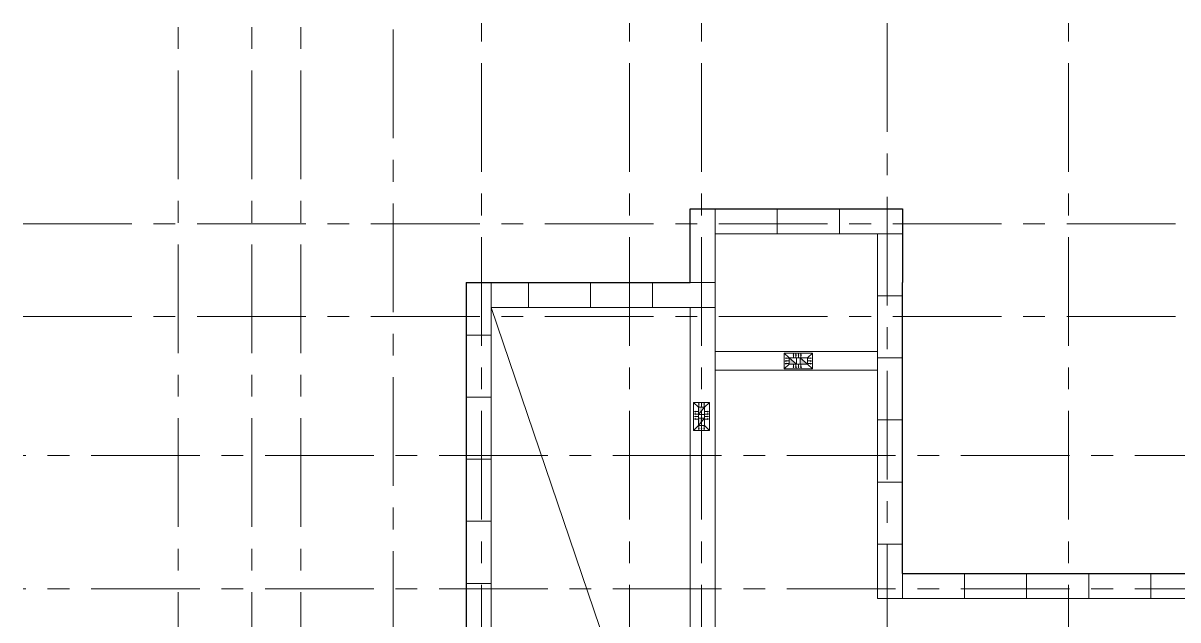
# Model space of a CAD drawing. Header units: millimetres. Extents: x -689206 to 4969298, y -1019800 to 703299.
# Drawn here: x -419859 to -396251, y -410862 to -398654 of the extents above; entities that cross this region are included whole.
import ezdxf

# ---------------------------------------------------------------- set-up
doc = ezdxf.new("R2010")
doc.units = ezdxf.units.MM
doc.linetypes.add('JIS_02_4.0', pattern=[5.5, 4, -1.5])
doc.linetypes.add('осеваяX2', pattern=[101.6, 63.5, -12.7, 12.7, -12.7])
doc.layers.add('кровля', color=211, linetype='Continuous')
doc.layers.add('четотам', color=7, linetype='Continuous')
for name, color, linetype, lineweight in [('несущие', 7, 'Continuous', 30), ('РАЗМЕРЫ', 7, 'Continuous', 9), ('сваи', 7, 'JIS_02_4.0', 30), ('стены', 7, 'Continuous', 20)]:
    doc.layers.add(name, color=color, linetype=linetype, lineweight=lineweight)

msp = doc.modelspace()

# ---------------------------------------------------------------- hatches: boundary and pattern name
at = {"layer": 'кровля', "lineweight": 15}
h = msp.add_hatch(color=7, dxfattribs=at)
h.dxf.hatch_style = 1
h.paths.add_polyline_path([(-404283.2, -405509.7), (-404259.6, -405517.8), (-404259.6, -405509.7)])
h.paths.add_polyline_path([(-404283.2, -405509.7), (-404259.6, -405509.7), (-404259.6, -405501.5)])
h = msp.add_hatch(color=7, dxfattribs=at)
h.dxf.hatch_style = 1
h.paths.add_polyline_path([(-404259.6, -405565), (-404259.6, -405556.8), (-404283.2, -405565)])
h.paths.add_polyline_path([(-404259.6, -405573.1), (-404259.6, -405565), (-404283.2, -405565)])
h = msp.add_hatch(color=7, dxfattribs=at)
h.dxf.hatch_style = 1
h.paths.add_polyline_path([(-404108.9, -405444.6), (-404100.8, -405444.6), (-404108.9, -405421)])
h.paths.add_polyline_path([(-404117.1, -405444.6), (-404108.9, -405444.6), (-404108.9, -405421)])
h = msp.add_hatch(color=7, dxfattribs=at)
h.dxf.hatch_style = 1
h.paths.add_polyline_path([(-404059.1, -405444.6), (-404051, -405444.6), (-404059.1, -405421)])
h.paths.add_polyline_path([(-404067.3, -405444.6), (-404059.1, -405444.6), (-404059.1, -405421)])
h = msp.add_hatch(color=7, dxfattribs=at)
h.dxf.hatch_style = 1
h.paths.add_polyline_path([(-404007.9, -405444.6), (-403999.7, -405444.6), (-404007.9, -405421)])
h.paths.add_polyline_path([(-404016, -405444.6), (-404007.9, -405444.6), (-404007.9, -405421)])
h = msp.add_hatch(color=7, dxfattribs=at)
h.dxf.hatch_style = 1
h.paths.add_polyline_path([(-403956.6, -405421), (-403964.8, -405444.6), (-403956.6, -405444.6)])
h.paths.add_polyline_path([(-403956.6, -405421), (-403956.6, -405444.6), (-403948.5, -405444.6)])
h = msp.add_hatch(color=7, dxfattribs=at)
h.dxf.hatch_style = 1
h.paths.add_polyline_path([(-403763, -405509.7), (-403763, -405517.8), (-403739.3, -405509.7)])
h.paths.add_polyline_path([(-403763, -405501.5), (-403763, -405509.7), (-403739.3, -405509.7)])
h = msp.add_hatch(color=7, dxfattribs=at)
h.dxf.hatch_style = 1
h.paths.add_polyline_path([(-403739.3, -405565), (-403763, -405556.8), (-403763, -405565)])
h.paths.add_polyline_path([(-403739.3, -405565), (-403763, -405565), (-403763, -405573.1)])
h = msp.add_hatch(color=7, dxfattribs=at)
h.dxf.hatch_style = 1
h.paths.add_polyline_path([(-404259.6, -405620.3), (-404259.6, -405612.1), (-404283.2, -405620.3)])
h.paths.add_polyline_path([(-404259.6, -405628.4), (-404259.6, -405620.3), (-404283.2, -405620.3)])
h = msp.add_hatch(color=7, dxfattribs=at)
h.dxf.hatch_style = 1
h.paths.add_polyline_path([(-404108.9, -405708.9), (-404100.8, -405685.3), (-404108.9, -405685.3)])
h.paths.add_polyline_path([(-404108.9, -405708.9), (-404108.9, -405685.3), (-404117.1, -405685.3)])
h = msp.add_hatch(color=7, dxfattribs=at)
h.dxf.hatch_style = 1
h.paths.add_polyline_path([(-404059.1, -405708.9), (-404051, -405685.3), (-404059.1, -405685.3)])
h.paths.add_polyline_path([(-404059.1, -405708.9), (-404059.1, -405685.3), (-404067.3, -405685.3)])
h = msp.add_hatch(color=7, dxfattribs=at)
h.dxf.hatch_style = 1
h.paths.add_polyline_path([(-404007.9, -405708.9), (-403999.7, -405685.3), (-404007.9, -405685.3)])
h.paths.add_polyline_path([(-404007.9, -405708.9), (-404007.9, -405685.3), (-404016, -405685.3)])
h = msp.add_hatch(color=7, dxfattribs=at)
h.dxf.hatch_style = 1
h.paths.add_polyline_path([(-403956.6, -405685.3), (-403964.8, -405685.3), (-403956.6, -405708.9)])
h.paths.add_polyline_path([(-403948.5, -405685.3), (-403956.6, -405685.3), (-403956.6, -405708.9)])
h = msp.add_hatch(color=7, dxfattribs=at)
h.dxf.hatch_style = 1
h.paths.add_polyline_path([(-403739.3, -405620.3), (-403763, -405612.1), (-403763, -405620.3)])
h.paths.add_polyline_path([(-403739.3, -405620.3), (-403763, -405620.3), (-403763, -405628.4)])
h = msp.add_hatch(color=7, dxfattribs=at)
h.dxf.hatch_style = 1
h.paths.add_polyline_path([(-406045.7, -406450.5), (-406037.5, -406450.5), (-406045.7, -406426.9)])
h.paths.add_polyline_path([(-406053.8, -406450.5), (-406045.7, -406450.5), (-406045.7, -406426.9)])
h = msp.add_hatch(color=7, dxfattribs=at)
h.dxf.hatch_style = 1
h.paths.add_polyline_path([(-405990.4, -406450.5), (-405982.3, -406450.5), (-405990.4, -406426.9)])
h.paths.add_polyline_path([(-405998.5, -406450.5), (-405990.4, -406450.5), (-405990.4, -406426.9)])
h = msp.add_hatch(color=7, dxfattribs=at)
h.dxf.hatch_style = 1
h.paths.add_polyline_path([(-405935.1, -406426.9), (-405943.3, -406450.5), (-405935.1, -406450.5)])
h.paths.add_polyline_path([(-405935.1, -406426.9), (-405935.1, -406450.5), (-405927, -406450.5)])
h = msp.add_hatch(color=7, dxfattribs=at)
h.dxf.hatch_style = 1
h.paths.add_polyline_path([(-406134.4, -406601.2), (-406110.7, -406609.3), (-406110.7, -406601.2)])
h.paths.add_polyline_path([(-406134.4, -406601.2), (-406110.7, -406601.2), (-406110.7, -406593)])
h = msp.add_hatch(color=7, dxfattribs=at)
h.dxf.hatch_style = 1
h.paths.add_polyline_path([(-406134.4, -406651), (-406110.7, -406659.1), (-406110.7, -406651)])
h.paths.add_polyline_path([(-406134.4, -406651), (-406110.7, -406651), (-406110.7, -406642.8)])
h = msp.add_hatch(color=7, dxfattribs=at)
h.dxf.hatch_style = 1
h.paths.add_polyline_path([(-406134.4, -406702.2), (-406110.7, -406710.3), (-406110.7, -406702.2)])
h.paths.add_polyline_path([(-406134.4, -406702.2), (-406110.7, -406702.2), (-406110.7, -406694.1)])
h = msp.add_hatch(color=7, dxfattribs=at)
h.dxf.hatch_style = 1
h.paths.add_polyline_path([(-406110.7, -406753.5), (-406110.7, -406745.3), (-406134.4, -406753.5)])
h.paths.add_polyline_path([(-406110.7, -406761.6), (-406110.7, -406753.5), (-406134.4, -406753.5)])
h = msp.add_hatch(color=7, dxfattribs=at)
h.dxf.hatch_style = 1
h.paths.add_polyline_path([(-405870.1, -406601.2), (-405870.1, -406609.3), (-405846.4, -406601.2)])
h.paths.add_polyline_path([(-405870.1, -406593), (-405870.1, -406601.2), (-405846.4, -406601.2)])
h = msp.add_hatch(color=7, dxfattribs=at)
h.dxf.hatch_style = 1
h.paths.add_polyline_path([(-405870.1, -406651), (-405870.1, -406659.1), (-405846.4, -406651)])
h.paths.add_polyline_path([(-405870.1, -406642.8), (-405870.1, -406651), (-405846.4, -406651)])
h = msp.add_hatch(color=7, dxfattribs=at)
h.dxf.hatch_style = 1
h.paths.add_polyline_path([(-405870.1, -406702.2), (-405870.1, -406710.3), (-405846.4, -406702.2)])
h.paths.add_polyline_path([(-405870.1, -406694.1), (-405870.1, -406702.2), (-405846.4, -406702.2)])
h = msp.add_hatch(color=7, dxfattribs=at)
h.dxf.hatch_style = 1
h.paths.add_polyline_path([(-405846.4, -406753.5), (-405870.1, -406745.3), (-405870.1, -406753.5)])
h.paths.add_polyline_path([(-405846.4, -406753.5), (-405870.1, -406753.5), (-405870.1, -406761.6)])
h = msp.add_hatch(color=7, dxfattribs=at)
h.dxf.hatch_style = 1
h.paths.add_polyline_path([(-406045.7, -406970.7), (-406037.5, -406947.1), (-406045.7, -406947.1)])
h.paths.add_polyline_path([(-406045.7, -406970.7), (-406045.7, -406947.1), (-406053.8, -406947.1)])
h = msp.add_hatch(color=7, dxfattribs=at)
h.dxf.hatch_style = 1
h.paths.add_polyline_path([(-405990.4, -406970.7), (-405982.3, -406947.1), (-405990.4, -406947.1)])
h.paths.add_polyline_path([(-405990.4, -406970.7), (-405990.4, -406947.1), (-405998.5, -406947.1)])
h = msp.add_hatch(color=7, dxfattribs=at)
h.dxf.hatch_style = 1
h.paths.add_polyline_path([(-405935.1, -406947.1), (-405943.3, -406947.1), (-405935.1, -406970.7)])
h.paths.add_polyline_path([(-405927, -406947.1), (-405935.1, -406947.1), (-405935.1, -406970.7)])
at = {"layer": 'РАЗМЕРЫ', "lineweight": 20, "ltscale": 150}
h = msp.add_hatch(color=256, dxfattribs=at)
h.dxf.hatch_style = 1
h.paths.add_polyline_path([(-404198.2, -405502.5), (-404198.2, -405627.5), (-404048.2, -405627.5)])
h.paths.add_polyline_path([(-403974.4, -405502.5), (-403974.4, -405627.5), (-403824.4, -405627.5)])
h = msp.add_hatch(color=256, dxfattribs=at)
h.dxf.hatch_style = 1
h.paths.add_polyline_path([(-405927.9, -406511.9), (-406052.9, -406511.9), (-406052.9, -406661.9)])
h.paths.add_polyline_path([(-405927.9, -406735.7), (-406052.9, -406735.7), (-406052.9, -406885.7)])

# ---------------------------------------------------------------- linework, layer by layer
at = {"layer": 'кровля', "color": 7, "lineweight": 15}
for p, q in [((-404198.2, -405502.5), (-404298.2, -405402.5)), ((-404283.2, -405509.7), (-404259.6, -405501.5)), ((-404213.2, -405509.7), (-404283.2, -405509.7)), ((-404283.2, -405509.7), (-404259.6, -405517.8)), ((-404283.2, -405565), (-404259.6, -405556.8)), ((-404213.2, -405565), (-404283.2, -405565)), ((-404283.2, -405565), (-404259.6, -405573.1)), ((-404259.6, -405501.5), (-404259.6, -405509.7)), ((-404259.6, -405517.8), (-404259.6, -405509.7)), ((-404259.6, -405556.8), (-404259.6, -405565)), ((-404259.6, -405573.1), (-404259.6, -405565)), ((-404108.9, -405421), (-404117.1, -405444.6)), ((-404117.1, -405444.6), (-404108.9, -405444.6)), ((-404108.9, -405491), (-404108.9, -405421)), ((-404108.9, -405421), (-404100.8, -405444.6)), ((-404100.8, -405444.6), (-404108.9, -405444.6)), ((-404059.1, -405421), (-404067.3, -405444.6)), ((-404067.3, -405444.6), (-404059.1, -405444.6)), ((-404059.1, -405491), (-404059.1, -405421)), ((-404059.1, -405421), (-404051, -405444.6)), ((-404051, -405444.6), (-404059.1, -405444.6)), ((-404007.9, -405421), (-404016, -405444.6)), ((-404016, -405444.6), (-404007.9, -405444.6)), ((-404007.9, -405491), (-404007.9, -405421)), ((-404007.9, -405421), (-403999.7, -405444.6)), ((-403999.7, -405444.6), (-404007.9, -405444.6)), ((-403956.6, -405421), (-403964.8, -405444.6)), ((-403964.8, -405444.6), (-403956.6, -405444.6)), ((-403956.6, -405491), (-403956.6, -405421)), ((-403956.6, -405421), (-403948.5, -405444.6)), ((-403948.5, -405444.6), (-403956.6, -405444.6)), ((-403824.4, -405502.5), (-403724.4, -405402.5)), ((-403809.3, -405509.7), (-403739.3, -405509.7)), ((-403809.3, -405565), (-403739.3, -405565)), ((-403739.3, -405509.7), (-403763, -405501.5)), ((-403763, -405501.5), (-403763, -405509.7)), ((-403739.3, -405509.7), (-403763, -405517.8)), ((-403763, -405517.8), (-403763, -405509.7)), ((-403739.3, -405565), (-403763, -405556.8)), ((-403763, -405556.8), (-403763, -405565)), ((-403739.3, -405565), (-403763, -405573.1)), ((-403763, -405573.1), (-403763, -405565)), ((-404198.2, -405627.5), (-404298.2, -405727.5)), ((-404283.2, -405620.3), (-404259.6, -405612.1)), ((-404213.2, -405620.3), (-404283.2, -405620.3)), ((-404283.2, -405620.3), (-404259.6, -405628.4)), ((-404259.6, -405612.1), (-404259.6, -405620.3)), ((-404259.6, -405628.4), (-404259.6, -405620.3)), ((-404108.9, -405708.9), (-404117.1, -405685.3)), ((-404117.1, -405685.3), (-404108.9, -405685.3)), ((-404108.9, -405638.9), (-404108.9, -405708.9)), ((-404108.9, -405708.9), (-404100.8, -405685.3)), ((-404100.8, -405685.3), (-404108.9, -405685.3)), ((-404059.1, -405708.9), (-404067.3, -405685.3)), ((-404067.3, -405685.3), (-404059.1, -405685.3)), ((-404059.1, -405638.9), (-404059.1, -405708.9)), ((-404059.1, -405708.9), (-404051, -405685.3)), ((-404051, -405685.3), (-404059.1, -405685.3)), ((-404007.9, -405708.9), (-404016, -405685.3)), ((-404016, -405685.3), (-404007.9, -405685.3)), ((-404007.9, -405638.9), (-404007.9, -405708.9)), ((-404007.9, -405708.9), (-403999.7, -405685.3)), ((-403999.7, -405685.3), (-404007.9, -405685.3)), ((-403956.6, -405708.9), (-403964.8, -405685.3)), ((-403964.8, -405685.3), (-403956.6, -405685.3)), ((-403956.6, -405638.9), (-403956.6, -405708.9)), ((-403956.6, -405708.9), (-403948.5, -405685.3)), ((-403948.5, -405685.3), (-403956.6, -405685.3)), ((-403824.4, -405627.5), (-403724.4, -405727.5)), ((-403809.3, -405620.3), (-403739.3, -405620.3)), ((-403739.3, -405620.3), (-403763, -405612.1)), ((-403763, -405612.1), (-403763, -405620.3)), ((-403739.3, -405620.3), (-403763, -405628.4)), ((-403763, -405628.4), (-403763, -405620.3)), ((-406052.9, -406511.9), (-406152.9, -406411.9)), ((-406045.7, -406426.9), (-406053.8, -406450.5)), ((-406053.8, -406450.5), (-406045.7, -406450.5)), ((-406045.7, -406496.9), (-406045.7, -406426.9)), ((-406045.7, -406426.9), (-406037.5, -406450.5)), ((-406037.5, -406450.5), (-406045.7, -406450.5)), ((-405998.5, -406450.5), (-405990.4, -406450.5)), ((-405990.4, -406496.9), (-405990.4, -406426.9)), ((-405990.4, -406426.9), (-405982.3, -406450.5)), ((-405935.1, -406426.9), (-405943.3, -406450.5)), ((-405943.3, -406450.5), (-405935.1, -406450.5)), ((-405935.1, -406496.9), (-405935.1, -406426.9)), ((-405935.1, -406426.9), (-405927, -406450.5)), ((-405927, -406450.5), (-405935.1, -406450.5)), ((-405927.9, -406511.9), (-405827.9, -406411.9)), ((-406134.4, -406601.2), (-406110.7, -406593)), ((-406064.4, -406601.2), (-406134.4, -406601.2)), ((-406134.4, -406601.2), (-406110.7, -406609.3)), ((-406134.4, -406651), (-406110.7, -406642.8)), ((-406064.4, -406651), (-406134.4, -406651)), ((-406134.4, -406651), (-406110.7, -406659.1)), ((-406134.4, -406702.2), (-406110.7, -406694.1)), ((-406064.4, -406702.2), (-406134.4, -406702.2)), ((-406134.4, -406702.2), (-406110.7, -406710.3)), ((-406134.4, -406753.5), (-406110.7, -406745.3)), ((-406064.4, -406753.5), (-406134.4, -406753.5)), ((-406134.4, -406753.5), (-406110.7, -406761.6)), ((-406110.7, -406593), (-406110.7, -406601.2)), ((-406110.7, -406609.3), (-406110.7, -406601.2)), ((-406110.7, -406642.8), (-406110.7, -406651)), ((-406110.7, -406659.1), (-406110.7, -406651)), ((-406110.7, -406694.1), (-406110.7, -406702.2)), ((-406110.7, -406710.3), (-406110.7, -406702.2)), ((-406110.7, -406745.3), (-406110.7, -406753.5)), ((-406110.7, -406761.6), (-406110.7, -406753.5)), ((-405916.4, -406601.2), (-405846.4, -406601.2)), ((-405916.4, -406651), (-405846.4, -406651)), ((-405916.4, -406702.2), (-405846.4, -406702.2)), ((-405916.4, -406753.5), (-405846.4, -406753.5)), ((-405846.4, -406601.2), (-405870.1, -406593)), ((-405870.1, -406593), (-405870.1, -406601.2)), ((-405846.4, -406601.2), (-405870.1, -406609.3)), ((-405870.1, -406609.3), (-405870.1, -406601.2)), ((-405846.4, -406651), (-405870.1, -406642.8)), ((-405870.1, -406642.8), (-405870.1, -406651)), ((-405846.4, -406651), (-405870.1, -406659.1)), ((-405870.1, -406659.1), (-405870.1, -406651)), ((-405846.4, -406702.2), (-405870.1, -406694.1)), ((-405870.1, -406694.1), (-405870.1, -406702.2)), ((-405846.4, -406702.2), (-405870.1, -406710.3)), ((-405870.1, -406710.3), (-405870.1, -406702.2)), ((-405846.4, -406753.5), (-405870.1, -406745.3)), ((-405870.1, -406745.3), (-405870.1, -406753.5)), ((-405846.4, -406753.5), (-405870.1, -406761.6)), ((-405870.1, -406761.6), (-405870.1, -406753.5)), ((-406052.9, -406885.7), (-406152.9, -406985.7)), ((-406045.7, -406970.7), (-406053.8, -406947.1)), ((-406053.8, -406947.1), (-406045.7, -406947.1)), ((-406045.7, -406900.7), (-406045.7, -406970.7)), ((-406045.7, -406970.7), (-406037.5, -406947.1)), ((-406037.5, -406947.1), (-406045.7, -406947.1)), ((-405990.4, -406970.7), (-405998.5, -406947.1)), ((-405990.4, -406900.7), (-405990.4, -406970.7)), ((-405990.4, -406970.7), (-405982.3, -406947.1)), ((-405935.1, -406970.7), (-405943.3, -406947.1)), ((-405943.3, -406947.1), (-405935.1, -406947.1)), ((-405935.1, -406900.7), (-405935.1, -406970.7)), ((-405935.1, -406970.7), (-405927, -406947.1)), ((-405927, -406947.1), (-405935.1, -406947.1)), ((-405927.9, -406885.7), (-405827.9, -406985.7))]:
    msp.add_line(p, q, dxfattribs=at)
for points in [[(-404298.2, -405727.5), (-404298.2, -405402.5), (-403724.4, -405402.5), (-403724.4, -405727.5)], [(-404198.2, -405627.5), (-404198.2, -405502.5), (-403824.4, -405502.5), (-403824.4, -405627.5)], [(-406152.9, -406411.9), (-405827.9, -406411.9), (-405827.9, -406985.7), (-406152.9, -406985.7)], [(-406052.9, -406511.9), (-405927.9, -406511.9), (-405927.9, -406885.7), (-406052.9, -406885.7)]]:
    msp.add_lwpolyline(points, close=True, dxfattribs=at)
at = {"layer": 'несущие', "lineweight": 20}
for p, q in [((-405710.9, -405372.7), (-402393.7, -405372.7)), ((-405710.9, -405752.7), (-402393.7, -405752.7))]:
    msp.add_line(p, q, dxfattribs=at)
at = {"layer": 'РАЗМЕРЫ', "linetype": 'осеваяX2', "lineweight": 5, "ltscale": 35}
for p, q in [((-416691.8, -465856.6), (-416690.7, -398653.9)), ((-402192.4, -398653.9), (-402192.4, -465706.6)), ((-412292.4, -398786.6), (-412292.4, -465856.6)), ((-419859.4, -402762.4), (-370018.1, -402762.4)), ((-370018.1, -407501.6), (-419859.4, -407501.6)), ((-370018.1, -410224), (-419859.4, -410224))]:
    msp.add_line(p, q, dxfattribs=at)
at = {"layer": 'РАЗМЕРЫ', "lineweight": 20, "ltscale": 150}
for p, q in [((-405710.9, -402962.7), (-405710.9, -402452.7)), ((-404440.9, -402962.7), (-404440.9, -402452.7)), ((-403170.9, -402962.7), (-403170.9, -402452.7)), ((-405710.9, -404472.7), (-405710.9, -402962.7)), ((-403170.9, -402962.7), (-401883.7, -402962.7)), ((-409530.4, -403958.9), (-409530.4, -404470.1)), ((-408260.4, -403958.9), (-408260.4, -404470.1)), ((-406990.4, -403961.6), (-406990.4, -404472.7)), ((-406220.9, -403962.7), (-405710.9, -403962.7)), ((-402393.7, -404232.7), (-401883.7, -404232.7)), ((-406220.9, -416974.8), (-406220.9, -404472.7)), ((-405710.9, -416464.9), (-405710.9, -404472.7)), ((-410290.4, -405034.9), (-410800.4, -405034.9)), ((-402393.7, -405502.7), (-401883.7, -405502.7)), ((-410290.4, -406304.9), (-410800.4, -406304.9)), ((-402393.7, -406772.7), (-401883.7, -406772.7)), ((-410290.4, -407574.9), (-410800.4, -407574.9)), ((-402393.7, -408042.7), (-401883.7, -408042.7)), ((-410290.4, -408844.9), (-410800.4, -408844.9)), ((-402393.7, -409312.7), (-401883.7, -409312.7)), ((-401883.7, -409312.7), (-401883.7, -410424)), ((-400613.7, -409914), (-400613.7, -410424)), ((-399343.7, -409914), (-399343.7, -410424)), ((-398073.7, -409914), (-398073.7, -410424)), ((-396803.7, -409914), (-396803.7, -410424)), ((-410290.4, -410114.9), (-410800.4, -410114.9))]:
    msp.add_line(p, q, dxfattribs=at)
at = {"layer": 'сваи', "lineweight": 20, "ltscale": 15000}
msp.add_line((-406220.9, -416464.9), (-410290.4, -404472.7), dxfattribs=at)
at = {"layer": 'стены', "linetype": 'осеваяX2', "lineweight": 5, "ltscale": 35}
for p, q in [((-415182.4, -465856.6), (-415182.4, -398653.9)), ((-414182.4, -465856.6), (-414182.4, -398653.9)), ((-410490.4, -465706.6), (-410490.4, -398653.9)), ((-407463, -465706.6), (-407463, -398653.9)), ((-405990.4, -465706.6), (-405990.4, -398653.9)), ((-398490.4, -465706.6), (-398490.4, -398653.9)), ((-419859.4, -404653.9), (-370018.1, -404653.9))]:
    msp.add_line(p, q, dxfattribs=at)
at = {"layer": 'стены', "lineweight": 30}
for p, q in [((-406220.9, -403962.7), (-406220.9, -402452.7)), ((-406220.9, -402452.7), (-401883.7, -402452.7)), ((-401883.7, -402452.7), (-401883.7, -403962.7)), ((-410800.4, -403962.7), (-410800.4, -407191.9)), ((-410800.4, -403962.7), (-406220.9, -403962.7)), ((-401883.7, -404472.7), (-401883.7, -403962.7)), ((-401883.7, -407191.9), (-401883.7, -404472.7)), ((-410800.4, -407191.9), (-410800.4, -416974.9)), ((-401883.7, -409914), (-401883.7, -407191.9)), ((-401883.7, -409914), (-394663.7, -409914))]:
    msp.add_line(p, q, dxfattribs=at)
at = {"layer": 'стены', "lineweight": 20}
for p, q in [((-405710.9, -402962.7), (-402393.7, -402962.7)), ((-402393.7, -405752.7), (-402393.7, -402962.7)), ((-410290.4, -416464.9), (-410290.4, -403962.7)), ((-405710.9, -404472.7), (-410290.4, -404472.7)), ((-410290.4, -416464.9), (-410290.4, -404472.7)), ((-402393.7, -410424), (-402393.7, -405752.7)), ((-394663.7, -410424), (-402393.7, -410424))]:
    msp.add_line(p, q, dxfattribs=at)
at = {"layer": 'четотам', "color": 7, "lineweight": 15}
for points in [[(-404048.2, -405627.5), (-404198.2, -405627.5), (-404198.2, -405502.5), (-404048.2, -405502.5), (-404048.2, -405627.5), (-404198.2, -405502.5)], [(-403824.4, -405627.5), (-403974.4, -405627.5), (-403974.4, -405502.5), (-403824.4, -405502.5), (-403824.4, -405627.5), (-403974.4, -405502.5)], [(-406052.9, -406661.9), (-406052.9, -406511.9), (-405927.9, -406511.9), (-405927.9, -406661.9), (-406052.9, -406661.9), (-405927.9, -406511.9)], [(-406052.9, -406885.7), (-406052.9, -406735.7), (-405927.9, -406735.7), (-405927.9, -406885.7), (-406052.9, -406885.7), (-405927.9, -406735.7)]]:
    msp.add_lwpolyline(points, dxfattribs=at)

doc.saveas('drawing.dxf')
